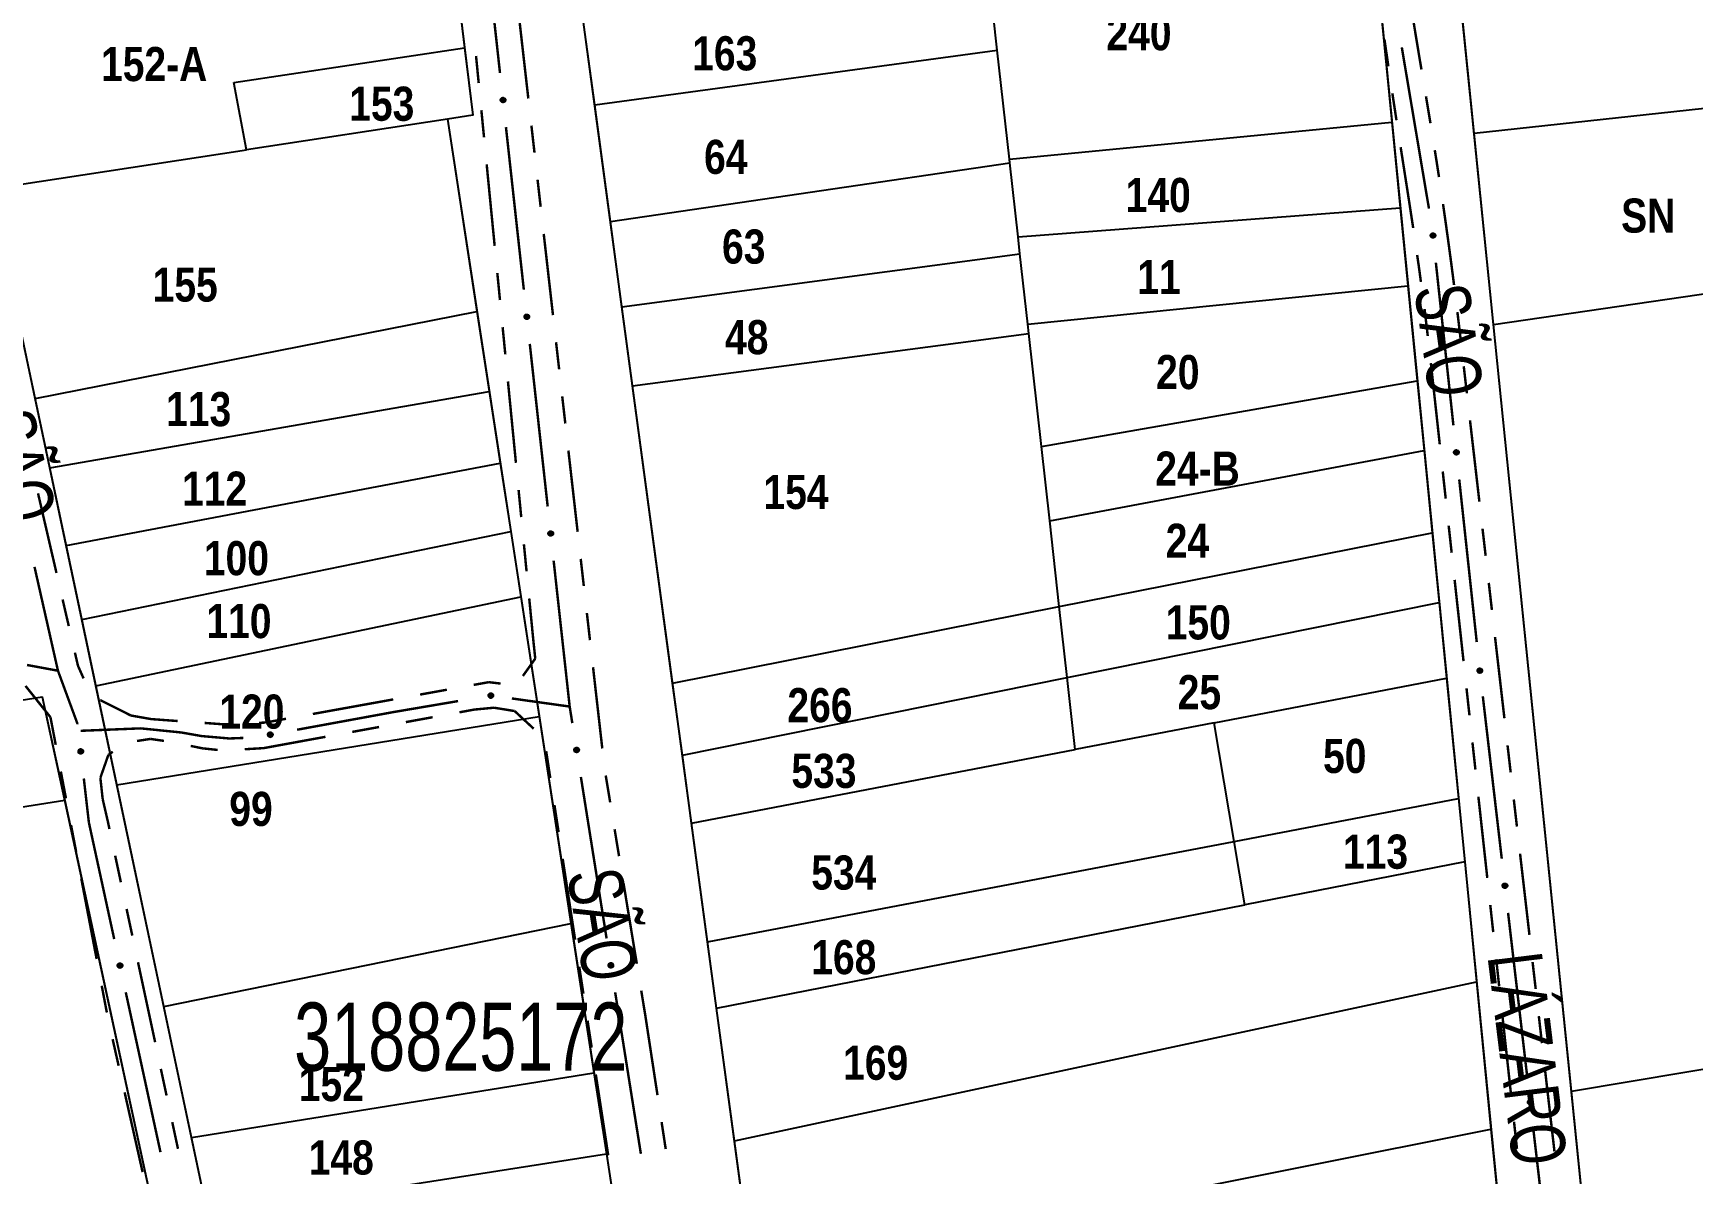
# Model space of a CAD drawing. Extents: x 203591 to 208218, y 4854879 to 4857795.
# Drawn here: x 205036.3 to 205158.1, y 4855557.3 to 4855641 of the extents above; entities that cross this region are included whole.
import ezdxf
from ezdxf.enums import TextEntityAlignment as Align

# ---------------------------------------------------------------- set-up
doc = ezdxf.new("R2010")
doc.units = 0
doc.header["$LTSCALE"] = 1.5
doc.header["$MEASUREMENT"] = 0
doc.linetypes.add('PHANTOMX2', pattern=[5, 2.5, -0.5, 0.5, -0.5, 0.5, -0.5])
for name, color, linetype in [('CD-MALHA-LOTES', 40, 'CONTINUOUS'), ('CD_TXT_QUADRA', 7, 'CONTINUOUS'), ('RU-QUADRAS', 210, 'CONTINUOUS'), ('SV-EIXO-RUA-N-PAV', 6, 'CONTINUOUS'), ('SV-RUA-NAO-PAV-S-GUIA-C-GUIA', 7, 'PHANTOMX2'), ('SV-TXT-RUA-N-PAV-S-GUIA-C-GUIA', 7, 'CONTINUOUS'), ('Th_NmrPorta', 7, 'CONTINUOUS')]:
    doc.layers.add(name, color=color, linetype=linetype)
doc.styles.add('ARIAL', font='ARIAL.TTF')
doc.styles.get("Standard").update_dxf_attribs({"font": 'swisscbo.ttf'})

msp = doc.modelspace()

# ---------------------------------------------------------------- linework, layer by layer
at = {"layer": 'CD-MALHA-LOTES', "linetype": 'Continuous', "flags": 128}
for points in [[(205134.13, 4855653.82), (205136.03, 4855634.47)], [(205142.07, 4855633.66), (205140.35, 4855650.63)], [(205067.11, 4855646.84), (205067.95, 4855639.92)], [(205107.06, 4855639.76), (205106.44, 4855645.32)], [(205077.51, 4855635.75), (205076.72, 4855641.6)], [(205051.02, 4855637.37), (205067.95, 4855639.92)], [(205067.95, 4855639.92), (205068.56, 4855634.98)], [(205077.51, 4855635.75), (205107.06, 4855639.76)], [(205107.95, 4855631.76), (205107.06, 4855639.76)], [(205051.94, 4855632.43), (205051.02, 4855637.37)], [(205142.07, 4855633.66), (205172.52, 4855636.97)], [(205078.66, 4855627.18), (205077.51, 4855635.75)], [(205066.69, 4855634.69), (205051.94, 4855632.43)], [(205068.56, 4855634.98), (205066.69, 4855634.69)], [(205066.69, 4855634.69), (205068.86, 4855620.58)], [(205107.95, 4855631.76), (205136.03, 4855634.47)], [(205136.03, 4855634.47), (205136.65, 4855628.18)], [(205143.5, 4855619.62), (205142.07, 4855633.66)], [(205033.17, 4855629.57), (205051.94, 4855632.43)], [(205078.66, 4855627.18), (205107.98, 4855631.48)], [(205107.98, 4855631.48), (205107.95, 4855631.76)], [(205108.59, 4855626.06), (205107.98, 4855631.48)], [(205036.43, 4855614.19), (205033.17, 4855629.57)], [(205108.59, 4855626.06), (205136.65, 4855628.18)], [(205136.65, 4855628.18), (205137.21, 4855622.47)], [(205079.51, 4855620.91), (205078.66, 4855627.18)], [(205108.73, 4855624.81), (205108.59, 4855626.06)], [(205079.51, 4855620.91), (205108.73, 4855624.81)], [(205109.3, 4855619.64), (205108.73, 4855624.81)], [(205143.5, 4855619.62), (205174.7, 4855624.18)], [(205109.3, 4855619.64), (205137.21, 4855622.47)], [(205137.21, 4855622.47), (205137.9, 4855615.5)], [(205036.43, 4855614.19), (205068.86, 4855620.58)], [(205068.86, 4855620.58), (205069.76, 4855614.71)], [(205080.29, 4855615.12), (205079.51, 4855620.91)], [(205109.38, 4855618.96), (205109.3, 4855619.64)], [(205149.22, 4855563.38), (205143.5, 4855619.62)], [(205080.29, 4855615.12), (205109.38, 4855618.96)], [(205110.3, 4855610.67), (205109.38, 4855618.96)], [(205037.5, 4855609.11), (205069.76, 4855614.71)], [(205069.76, 4855614.71), (205070.57, 4855609.44)], [(205083.23, 4855593.31), (205080.29, 4855615.12)], [(205110.3, 4855610.67), (205137.9, 4855615.5)], [(205137.9, 4855615.5), (205138.41, 4855610.38)], [(205037.5, 4855609.11), (205036.43, 4855614.19)], [(205110.91, 4855605.22), (205110.3, 4855610.67)], [(205038.71, 4855603.41), (205070.57, 4855609.44)], [(205070.57, 4855609.44), (205071.34, 4855604.44)], [(205110.91, 4855605.22), (205138.41, 4855610.38)], [(205138.41, 4855610.38), (205139, 4855604.34)], [(205038.71, 4855603.41), (205037.5, 4855609.11)], [(205111.61, 4855598.92), (205110.91, 4855605.22)], [(205039.86, 4855597.97), (205038.71, 4855603.41)], [(205039.86, 4855597.97), (205071.34, 4855604.44)], [(205071.34, 4855604.44), (205072.08, 4855599.63)], [(205111.61, 4855598.92), (205139, 4855604.34)], [(205139, 4855604.34), (205139.5, 4855599.22)], [(205040.89, 4855593.1), (205072.08, 4855599.63)], [(205072.08, 4855599.63), (205073.43, 4855590.87)], [(205083.23, 4855593.31), (205111.61, 4855598.92)], [(205112.19, 4855593.71), (205111.61, 4855598.92)], [(205112.19, 4855593.71), (205139.5, 4855599.22)], [(205139.5, 4855599.22), (205140.05, 4855593.67)], [(205040.89, 4855593.1), (205039.86, 4855597.97)], [(205083.95, 4855588.02), (205112.19, 4855593.71)], [(205112.78, 4855588.44), (205112.19, 4855593.71)], [(205122.99, 4855590.4), (205140.05, 4855593.67)], [(205140.05, 4855593.67), (205140.92, 4855584.85)], [(205042.42, 4855585.85), (205040.89, 4855593.1)], [(205083.95, 4855588.02), (205083.23, 4855593.31)], [(205011.83, 4855588.31), (205036.95, 4855592.31)], [(205036.95, 4855592.31), (205038.6, 4855584.7)], [(205042.42, 4855585.85), (205073.43, 4855590.87)], [(205073.43, 4855590.87), (205075.76, 4855575.68)], [(205122.99, 4855590.4), (205112.78, 4855588.44)], [(205124.45, 4855581.7), (205122.99, 4855590.4)], [(205084.62, 4855583.04), (205083.95, 4855588.02)], [(205084.62, 4855583.04), (205112.78, 4855588.44)], [(205045.87, 4855569.57), (205042.42, 4855585.85)], [(205038.6, 4855584.7), (205013.5, 4855580.74)], [(205038.6, 4855584.7), (205045.07, 4855554.78)], [(205124.45, 4855581.7), (205140.92, 4855584.85)], [(205140.92, 4855584.85), (205141.38, 4855580.2)], [(205085.8, 4855574.32), (205084.62, 4855583.04)], [(205085.8, 4855574.32), (205124.45, 4855581.7)], [(205125.23, 4855577.04), (205124.45, 4855581.7)], [(205141.38, 4855580.2), (205125.23, 4855577.04)], [(205141.38, 4855580.2), (205142.25, 4855571.38)], [(205086.45, 4855569.45), (205125.23, 4855577.04)], [(205045.87, 4855569.57), (205075.76, 4855575.68)], [(205075.76, 4855575.68), (205077.45, 4855564.71)], [(205086.45, 4855569.45), (205085.8, 4855574.32)], [(205087.77, 4855559.72), (205142.25, 4855571.38)], [(205142.25, 4855571.38), (205143.31, 4855560.57)], [(205047.91, 4855559.98), (205045.87, 4855569.57)], [(205087.77, 4855559.72), (205086.45, 4855569.45)], [(205149.22, 4855563.38), (205183.38, 4855569.1)], [(205047.91, 4855559.98), (205077.45, 4855564.71)], [(205077.45, 4855564.71), (205078.37, 4855558.77)], [(205151.28, 4855543.1), (205149.22, 4855563.38)], [(205049.13, 4855554.19), (205047.91, 4855559.98)], [(205089.11, 4855549.75), (205087.77, 4855559.72)], [(205116.09, 4855555.14), (205143.31, 4855560.57)], [(205143.31, 4855560.57), (205145.15, 4855541.91)], [(205049.13, 4855554.19), (205078.37, 4855558.77)], [(205078.37, 4855558.77), (205079.33, 4855552.47)]]:
    msp.add_lwpolyline(points, dxfattribs=at)
at = {"layer": 'RU-QUADRAS', "color": 6, "linetype": 'Continuous'}
msp.add_lwpolyline([(205069.45, 4855695.5), (205129.66, 4855699.2), (205145.15, 4855541.91), (205151.28, 4855543.1), (205135.64, 4855696.92), (205141.82, 4855699.51), (205193.23, 4855706.21), (205195.67, 4855689.68), (205197.63, 4855689.94), (205240.81, 4855510.03), (205206.49, 4855502.91, 0.0110391911), (205097.95, 4855484.24)], format="xyb", close=True, dxfattribs=at)
for points in [[(205020.5, 4855689.41), (205060.02, 4855692.03), (205061.84, 4855689.87), (205068.56, 4855634.98), (205066.69, 4855634.69), (205089.86, 4855484.07), (205064.8, 4855480.2)], [(204801.06, 4855571.1), (204822.56, 4855573.23), (204845.19, 4855572.81), (204917.87, 4855573.37), (205036.95, 4855592.31), (205061.23, 4855480.13), (204951.16, 4855463), (204889.11, 4855454.22), (204889.25, 4855453.22), (204872.15, 4855450.8), (204872.45, 4855448.52), (204860.56, 4855447.55), (204860.14, 4855450.22), (204817.43, 4855443.82), (204816.29, 4855448.38), (204811.61, 4855489.49)]]:
    msp.add_lwpolyline(points, close=True, dxfattribs=at)
at = {"layer": 'SV-EIXO-RUA-N-PAV', "const_width": 0.18, "flags": 128}
for points in [[(205069.241168, 4855650.007022), (205070.553851, 4855638.079036)], [(205136.761375, 4855639.958152), (205138.755085, 4855628.124931)], [(205070.991412, 4855634.10304), (205072.304094, 4855622.175054)], [(205139.263539, 4855624.15898), (205140.549309, 4855612.228062)], [(205072.741655, 4855618.199058), (205074.054338, 4855606.271071)], [(205140.977899, 4855608.25109), (205142.263669, 4855596.320172)], [(205074.491899, 4855602.295076), (205075.585802, 4855592.355087)], [(205036.37977, 4855601.837148), (205037.921791, 4855595.009105)], [(205037.921791, 4855595.009105), (205038.1, 4855594.22)], [(205035.83, 4855594.64), (205037.520278, 4855594.327261)], [(205037.520278, 4855594.327261), (205038.1, 4855594.22)], [(205038.1, 4855594.22), (205039.202799, 4855591.225595)], [(205075.585802, 4855592.355087), (205075.67, 4855591.59)], [(205142.708954, 4855592.345074), (205144.100856, 4855580.426072)], [(205039.202799, 4855591.225595), (205039.54, 4855590.31)], [(205055.659877, 4855589.889445), (205062.545317, 4855591.150676)], [(205062.545317, 4855591.150676), (205062.76, 4855591.19)], [(205062.76, 4855591.19), (205067.474156, 4855591.991142)], [(205071.42462, 4855592.183913), (205075.386043, 4855591.629724)], [(205075.386043, 4855591.629724), (205075.67, 4855591.59)], [(205075.67, 4855591.59), (205075.863507, 4855590.375019)], [(205039.54, 4855590.31), (205039.542773, 4855590.285874)], [(205039.76, 4855589.81), (205043.756687, 4855589.972763)], [(205043.756687, 4855589.972763), (205044.18, 4855589.99)], [(205044.18, 4855589.99), (205046.743119, 4855589.729368)], [(205046.743119, 4855589.729368), (205047.154305, 4855589.687557)], [(205047.154305, 4855589.687557), (205047.732056, 4855589.585509)], [(205047.732056, 4855589.585509), (205048.640985, 4855589.424966)], [(205048.640985, 4855589.424966), (205049.713965, 4855589.331979)], [(205049.713965, 4855589.331979), (205050.684402, 4855589.24788)], [(205050.684402, 4855589.24788), (205051.709536, 4855589.28817)], [(205039.999599, 4855586.312046), (205040.342217, 4855583.331675)], [(205076.49265, 4855586.424807), (205078.380076, 4855574.574169)], [(205040.342217, 4855583.331675), (205040.37, 4855583.09)], [(205040.37, 4855583.09), (205042.22944, 4855574.532964)], [(205144.564823, 4855576.453071), (205145.956724, 4855564.534069)], [(205043.078817, 4855570.624184), (205045.626945, 4855558.897844)], [(205079.009218, 4855570.623956), (205080.896644, 4855558.773318)], [(205146.420692, 4855560.561069), (205147.58061, 4855550.628567)]]:
    msp.add_lwpolyline(points, dxfattribs=at)
at = {"layer": 'SV-EIXO-RUA-N-PAV', "flags": 128}
for points in [[(205070.866334, 4855636.245898), (205070.904922, 4855636.215849), (205070.931943, 4855636.182132), (205070.946385, 4855636.147524), (205070.951173, 4855636.113615), (205070.952165, 4855636.078372), (205070.945325, 4855636.042619), (205070.928943, 4855636.004619), (205070.899071, 4855635.965698), (205070.862713, 4855635.940288), (205070.829541, 4855635.924313), (205070.79447, 4855635.917285), (205070.760217, 4855635.916895), (205070.723314, 4855635.925229), (205070.684966, 4855635.942206), (205070.646557, 4855635.97319), (205070.620293, 4855636.006426), (205070.607203, 4855636.040267), (205070.60036, 4855636.075571), (205070.599779, 4855636.111563), (205070.606696, 4855636.14662), (205070.623859, 4855636.185199), (205070.654942, 4855636.222705), (205070.687793, 4855636.249278), (205070.721441, 4855636.26284), (205070.756349, 4855636.268794), (205070.791685, 4855636.270218), (205070.827911, 4855636.264839), (205070.866334, 4855636.245898)], [(205139.143296, 4855626.302115), (205139.181817, 4855626.271978), (205139.208761, 4855626.238201), (205139.223126, 4855626.203561), (205139.227837, 4855626.16964), (205139.228749, 4855626.134395), (205139.221828, 4855626.098658), (205139.205361, 4855626.060695), (205139.175402, 4855626.021841), (205139.138986, 4855625.996513), (205139.105778, 4855625.980614), (205139.070691, 4855625.973664), (205139.036437, 4855625.973352), (205138.999553, 4855625.981769), (205138.961244, 4855625.998832), (205138.922904, 4855626.029903), (205138.896716, 4855626.063199), (205138.883702, 4855626.097069), (205138.876939, 4855626.132388), (205138.876439, 4855626.168382), (205138.883435, 4855626.203423), (205138.900685, 4855626.241963), (205138.931853, 4855626.279398), (205138.964763, 4855626.305897), (205138.998442, 4855626.319383), (205139.033364, 4855626.325259), (205139.068703, 4855626.326603), (205139.104917, 4855626.321142), (205139.143296, 4855626.302115)], [(205072.616578, 4855620.341916), (205072.655166, 4855620.311867), (205072.682187, 4855620.27815), (205072.696629, 4855620.243542), (205072.701417, 4855620.209633), (205072.702408, 4855620.174389), (205072.695568, 4855620.138637), (205072.679187, 4855620.100637), (205072.649315, 4855620.061715), (205072.612957, 4855620.036306), (205072.579785, 4855620.020331), (205072.544713, 4855620.013302), (205072.51046, 4855620.012913), (205072.473557, 4855620.021246), (205072.43521, 4855620.038223), (205072.3968, 4855620.069208), (205072.370537, 4855620.102444), (205072.357447, 4855620.136285), (205072.350604, 4855620.171589), (205072.350023, 4855620.207581), (205072.35694, 4855620.242638), (205072.374102, 4855620.281217), (205072.405186, 4855620.318722), (205072.438036, 4855620.345295), (205072.471685, 4855620.358858), (205072.506593, 4855620.364812), (205072.541929, 4855620.366236), (205072.578155, 4855620.360856), (205072.616578, 4855620.341916)], [(205140.857656, 4855610.394224), (205140.896177, 4855610.364088), (205140.923121, 4855610.330311), (205140.937485, 4855610.29567), (205140.942197, 4855610.26175), (205140.943109, 4855610.226505), (205140.936188, 4855610.190768), (205140.919721, 4855610.152805), (205140.889761, 4855610.113951), (205140.853346, 4855610.088623), (205140.820138, 4855610.072724), (205140.785051, 4855610.065774), (205140.750797, 4855610.065462), (205140.713913, 4855610.073878), (205140.675604, 4855610.090942), (205140.637264, 4855610.122013), (205140.611076, 4855610.155308), (205140.598062, 4855610.189179), (205140.591298, 4855610.224498), (205140.590799, 4855610.260491), (205140.597795, 4855610.295533), (205140.615044, 4855610.334073), (205140.646213, 4855610.371508), (205140.679123, 4855610.398007), (205140.712802, 4855610.411493), (205140.747723, 4855610.417369), (205140.783063, 4855610.418713), (205140.819276, 4855610.413252), (205140.857656, 4855610.394224)], [(205074.366821, 4855604.437934), (205074.40541, 4855604.407885), (205074.432431, 4855604.374168), (205074.446873, 4855604.33956), (205074.451661, 4855604.30565), (205074.452652, 4855604.270407), (205074.445812, 4855604.234655), (205074.429431, 4855604.196655), (205074.399559, 4855604.157733), (205074.3632, 4855604.132324), (205074.330029, 4855604.116349), (205074.294957, 4855604.10932), (205074.260704, 4855604.108931), (205074.223801, 4855604.117264), (205074.185454, 4855604.134241), (205074.147044, 4855604.165226), (205074.120781, 4855604.198462), (205074.10769, 4855604.232303), (205074.100847, 4855604.267607), (205074.100267, 4855604.303599), (205074.107183, 4855604.338656), (205074.124346, 4855604.377235), (205074.15543, 4855604.41474), (205074.18828, 4855604.441313), (205074.221929, 4855604.454875), (205074.256837, 4855604.46083), (205074.292173, 4855604.462254), (205074.328399, 4855604.456874), (205074.366821, 4855604.437934)], [(205142.582672, 4855594.375479), (205142.621459, 4855594.345687), (205142.648703, 4855594.312151), (205142.663375, 4855594.27764), (205142.668388, 4855594.243763), (205142.669614, 4855594.208527), (205142.663011, 4855594.172729), (205142.646883, 4855594.134621), (205142.61727, 4855594.095502), (205142.581081, 4855594.069852), (205142.548017, 4855594.053657), (205142.512992, 4855594.046396), (205142.478743, 4855594.045779), (205142.441785, 4855594.053867), (205142.403326, 4855594.070589), (205142.364711, 4855594.101317), (205142.338228, 4855594.134378), (205142.324913, 4855594.168132), (205142.317835, 4855594.203389), (205142.317015, 4855594.239377), (205142.323699, 4855594.274479), (205142.340605, 4855594.313171), (205142.371439, 4855594.350882), (205142.404112, 4855594.377672), (205142.43767, 4855594.391458), (205142.472537, 4855594.397644), (205142.507863, 4855594.399303), (205142.544124, 4855594.394164), (205142.582672, 4855594.375479)], [(205069.752957, 4855592.528925), (205069.791577, 4855592.558934), (205069.830905, 4855592.576828), (205069.868002, 4855592.582311), (205069.902048, 4855592.578608), (205069.936451, 4855592.570898), (205069.969422, 4855592.555471), (205070.002223, 4855592.530243), (205070.032598, 4855592.491713), (205070.04828, 4855592.45022), (205070.055602, 4855592.414138), (205070.053785, 4855592.378415), (205070.045734, 4855592.345119), (205070.028577, 4855592.311401), (205070.002687, 4855592.27841), (205069.963204, 4855592.248805), (205069.924527, 4855592.231527), (205069.888506, 4855592.227165), (205069.852604, 4855592.229219), (205069.817575, 4855592.237512), (205069.785298, 4855592.252842), (205069.752128, 4855592.27897), (205069.723424, 4855592.318326), (205069.705751, 4855592.356705), (205069.700885, 4855592.392656), (205069.703702, 4855592.427956), (205069.711017, 4855592.462556), (205069.725144, 4855592.496345), (205069.752957, 4855592.528925)], [(205053.531445, 4855589.611484), (205053.558658, 4855589.652123), (205053.590357, 4855589.681485), (205053.623843, 4855589.698364), (205053.657324, 4855589.705565), (205053.692406, 4855589.709073), (205053.728556, 4855589.704806), (205053.76763, 4855589.691184), (205053.808588, 4855589.664171), (205053.836532, 4855589.629722), (205053.854837, 4855589.597778), (205053.864355, 4855589.563298), (205053.867192, 4855589.529161), (205053.861519, 4855589.491756), (205053.847327, 4855589.452294), (205053.819168, 4855589.411767), (205053.787894, 4855589.383194), (205053.755076, 4855589.367718), (205053.720352, 4855589.358369), (205053.684493, 4855589.355216), (205053.649031, 4855589.359609), (205053.609324, 4855589.373969), (205053.569692, 4855589.402292), (205053.540839, 4855589.433159), (205053.524905, 4855589.465751), (205053.516471, 4855589.500144), (205053.512524, 4855589.535288), (205053.5153, 4855589.571806), (205053.531445, 4855589.611484)], [(205039.864137, 4855588.454272), (205039.902871, 4855588.42441), (205039.930054, 4855588.390825), (205039.944664, 4855588.356288), (205039.949617, 4855588.322402), (205039.950779, 4855588.287164), (205039.944112, 4855588.251378), (205039.927915, 4855588.213299), (205039.898232, 4855588.174234), (205039.861997, 4855588.148648), (205039.828903, 4855588.132513), (205039.793866, 4855588.125314), (205039.759616, 4855588.124759), (205039.722673, 4855588.132913), (205039.684244, 4855588.149704), (205039.645684, 4855588.180502), (205039.61926, 4855588.213611), (205039.606006, 4855588.247388), (205039.598992, 4855588.282658), (205039.598237, 4855588.318647), (205039.604983, 4855588.353737), (205039.621959, 4855588.392399), (205039.652861, 4855588.430055), (205039.685582, 4855588.456786), (205039.719164, 4855588.470512), (205039.754043, 4855588.476635), (205039.789372, 4855588.47823), (205039.825623, 4855588.473026), (205039.864137, 4855588.454272)], [(205076.26419, 4855588.559119), (205076.304185, 4855588.53097), (205076.332803, 4855588.498598), (205076.348901, 4855588.464728), (205076.355322, 4855588.431089), (205076.358014, 4855588.395935), (205076.35291, 4855588.359894), (205076.338383, 4855588.321147), (205076.310427, 4855588.280828), (205076.275338, 4855588.253691), (205076.242977, 4855588.236133), (205076.208286, 4855588.227418), (205076.174092, 4855588.225374), (205076.136829, 4855588.231915), (205076.097707, 4855588.247019), (205076.057845, 4855588.276112), (205076.030006, 4855588.30804), (205076.015296, 4855588.34121), (205076.006756, 4855588.376141), (205076.004437, 4855588.412064), (205076.009651, 4855588.447414), (205076.02493, 4855588.486777), (205076.054166, 4855588.52574), (205076.085694, 4855588.553869), (205076.118648, 4855588.569041), (205076.153228, 4855588.576675), (205076.188454, 4855588.579805), (205076.224897, 4855588.576182), (205076.26419, 4855588.559119)], [(205144.425511, 4855578.595051), (205144.464298, 4855578.565259), (205144.491542, 4855578.531722), (205144.506214, 4855578.497211), (205144.511227, 4855578.463334), (205144.512453, 4855578.428098), (205144.50585, 4855578.392301), (205144.489722, 4855578.354193), (205144.460109, 4855578.315074), (205144.42392, 4855578.289423), (205144.390856, 4855578.273229), (205144.355832, 4855578.265967), (205144.321582, 4855578.26535), (205144.284624, 4855578.273438), (205144.246165, 4855578.29016), (205144.20755, 4855578.320889), (205144.181067, 4855578.35395), (205144.167752, 4855578.387703), (205144.160674, 4855578.42296), (205144.159855, 4855578.458948), (205144.166538, 4855578.49405), (205144.183444, 4855578.532742), (205144.214278, 4855578.570453), (205144.246951, 4855578.597244), (205144.280509, 4855578.61103), (205144.315377, 4855578.617216), (205144.350703, 4855578.618874), (205144.386963, 4855578.613736), (205144.425511, 4855578.595051)], [(205042.731189, 4855572.742353), (205042.772698, 4855572.716487), (205042.803084, 4855572.685769), (205042.821053, 4855572.652854), (205042.829347, 4855572.619627), (205042.834005, 4855572.584679), (205042.830926, 4855572.548408), (205042.818593, 4855572.508909), (205042.792938, 4855572.467087), (205042.759424, 4855572.438028), (205042.728097, 4855572.418685), (205042.693949, 4855572.408041), (205042.659923, 4855572.404086), (205042.622352, 4855572.408529), (205042.582445, 4855572.421419), (205042.541016, 4855572.448233), (205042.511434, 4855572.478553), (205042.494889, 4855572.510846), (205042.484406, 4855572.545245), (205042.480079, 4855572.580981), (205042.483306, 4855572.616568), (205042.496356, 4855572.656725), (205042.523364, 4855572.697264), (205042.553267, 4855572.727115), (205042.58532, 4855572.744108), (205042.619417, 4855572.753667), (205042.654413, 4855572.758764), (205042.691002, 4855572.757188), (205042.731189, 4855572.742353)], [(205078.780758, 4855572.758269), (205078.820754, 4855572.730119), (205078.849372, 4855572.697747), (205078.865469, 4855572.663878), (205078.87189, 4855572.630239), (205078.874583, 4855572.595085), (205078.869478, 4855572.559043), (205078.854952, 4855572.520296), (205078.826995, 4855572.479977), (205078.791907, 4855572.45284), (205078.759546, 4855572.435282), (205078.724855, 4855572.426567), (205078.69066, 4855572.424523), (205078.653398, 4855572.431064), (205078.614275, 4855572.446169), (205078.574413, 4855572.475261), (205078.546575, 4855572.50719), (205078.531865, 4855572.540359), (205078.523324, 4855572.57529), (205078.521005, 4855572.611213), (205078.52622, 4855572.646563), (205078.541499, 4855572.685926), (205078.570734, 4855572.724889), (205078.602263, 4855572.753018), (205078.635216, 4855572.76819), (205078.669796, 4855572.775824), (205078.705022, 4855572.778954), (205078.741466, 4855572.775331), (205078.780758, 4855572.758269)], [(205146.28138, 4855562.703048), (205146.320167, 4855562.673256), (205146.347411, 4855562.63972), (205146.362083, 4855562.605209), (205146.367096, 4855562.571331), (205146.368322, 4855562.536096), (205146.361719, 4855562.500298), (205146.345591, 4855562.46219), (205146.315978, 4855562.423071), (205146.279789, 4855562.397421), (205146.246724, 4855562.381226), (205146.2117, 4855562.373965), (205146.177451, 4855562.373348), (205146.140493, 4855562.381436), (205146.102034, 4855562.398157), (205146.063419, 4855562.428886), (205146.036935, 4855562.461947), (205146.02362, 4855562.495701), (205146.016543, 4855562.530958), (205146.015723, 4855562.566945), (205146.022407, 4855562.602048), (205146.039313, 4855562.64074), (205146.070147, 4855562.678451), (205146.10282, 4855562.705241), (205146.136378, 4855562.719027), (205146.171245, 4855562.725213), (205146.206571, 4855562.726872), (205146.242832, 4855562.721733), (205146.28138, 4855562.703048)]]:
    msp.add_lwpolyline(points, close=True, dxfattribs=at)
for points in [[(205070.670609, 4855636.233724), (205070.740205, 4855635.925648)], [(205070.687793, 4855636.249278), (205070.760217, 4855635.916895)], [(205070.704232, 4855636.252525), (205070.776515, 4855635.920035)], [(205070.721441, 4855636.26284), (205070.79447, 4855635.917285)], [(205070.73875, 4855636.263187), (205070.809216, 4855635.922261)], [(205070.756349, 4855636.268794), (205070.829541, 4855635.924313)], [(205070.775521, 4855636.265861), (205070.847355, 4855635.93744)], [(205070.791685, 4855636.270218), (205070.862713, 4855635.940288)], [(205070.810175, 4855636.262811), (205070.880829, 4855635.957597)], [(205070.827911, 4855636.264839), (205070.899071, 4855635.965698)], [(205070.845427, 4855636.254336), (205070.911752, 4855635.988456)], [(205070.866334, 4855636.245898), (205070.928943, 4855636.004619)], [(205070.599779, 4855636.111563), (205070.620293, 4855636.006426)], [(205070.604344, 4855636.124847), (205070.632237, 4855635.996132)], [(205070.606696, 4855636.14662), (205070.646557, 4855635.97319)], [(205070.618245, 4855636.160696), (205070.664451, 4855635.965358)], [(205070.623859, 4855636.185199), (205070.684966, 4855635.942206)], [(205070.641341, 4855636.200302), (205070.703298, 4855635.936687)], [(205070.654942, 4855636.222705), (205070.723314, 4855635.925229)], [(205070.886688, 4855636.228676), (205070.935906, 4855636.030924)], [(205070.904922, 4855636.215849), (205070.945325, 4855636.042619)], [(205070.920408, 4855636.196695), (205070.946796, 4855636.069187)], [(205070.931943, 4855636.182132), (205070.952165, 4855636.078372)], [(205138.876439, 4855626.168382), (205138.896716, 4855626.063199)], [(205138.881034, 4855626.181655), (205138.908636, 4855626.052877)], [(205138.883435, 4855626.203423), (205138.922904, 4855626.029903)], [(205138.895015, 4855626.217473), (205138.940781, 4855626.022031)], [(205138.900685, 4855626.241963), (205138.961244, 4855625.998832)], [(205138.918201, 4855626.257027), (205138.979564, 4855625.993272)], [(205138.931853, 4855626.279398), (205138.999553, 4855625.981769)], [(205138.947545, 4855626.290382), (205139.016445, 4855625.98215)], [(205138.964763, 4855626.305897), (205139.036437, 4855625.973352)], [(205138.98121, 4855626.309107), (205139.052742, 4855625.976455)], [(205138.998442, 4855626.319383), (205139.070691, 4855625.973664)], [(205139.015752, 4855626.319692), (205139.085448, 4855625.978607)], [(205139.033364, 4855626.325259), (205139.105778, 4855625.980614)], [(205139.052528, 4855626.322283), (205139.123622, 4855625.993701)], [(205139.068703, 4855626.326603), (205139.138986, 4855625.996513)], [(205139.087176, 4855626.319154), (205139.157141, 4855626.013782)], [(205139.104917, 4855626.321142), (205139.175402, 4855626.021841)], [(205139.122409, 4855626.3106), (205139.188133, 4855626.04457)], [(205139.143296, 4855626.302115), (205139.205361, 4855626.060695)], [(205139.163612, 4855626.284847), (205139.212383, 4855626.086984)], [(205139.181817, 4855626.271978), (205139.221828, 4855626.098658)], [(205139.19726, 4855626.25279), (205139.223359, 4855626.125222)], [(205139.208761, 4855626.238201), (205139.228749, 4855626.134395)], [(205072.350023, 4855620.207581), (205072.370537, 4855620.102444)], [(205072.354588, 4855620.220865), (205072.38248, 4855620.09215)], [(205072.35694, 4855620.242638), (205072.3968, 4855620.069208)], [(205072.368488, 4855620.256714), (205072.414695, 4855620.061376)], [(205072.374102, 4855620.281217), (205072.43521, 4855620.038223)], [(205072.391585, 4855620.29632), (205072.453542, 4855620.032705)], [(205072.405186, 4855620.318722), (205072.473557, 4855620.021246)], [(205072.420853, 4855620.329742), (205072.490449, 4855620.021666)], [(205072.438036, 4855620.345295), (205072.51046, 4855620.012913)], [(205072.454476, 4855620.348543), (205072.526758, 4855620.016053)], [(205072.471685, 4855620.358858), (205072.544713, 4855620.013302)], [(205072.488994, 4855620.359205), (205072.55946, 4855620.018279)], [(205072.506593, 4855620.364812), (205072.579785, 4855620.020331)], [(205072.525764, 4855620.361879), (205072.597599, 4855620.033458)], [(205072.541929, 4855620.366236), (205072.612957, 4855620.036306)], [(205072.560419, 4855620.358829), (205072.631073, 4855620.053615)], [(205072.578155, 4855620.360856), (205072.649315, 4855620.061715)], [(205072.595671, 4855620.350354), (205072.661996, 4855620.084473)], [(205072.616578, 4855620.341916), (205072.679187, 4855620.100637)], [(205072.636932, 4855620.324694), (205072.68615, 4855620.126942)], [(205072.655166, 4855620.311867), (205072.695568, 4855620.138637)], [(205072.670652, 4855620.292713), (205072.697039, 4855620.165205)], [(205072.682187, 4855620.27815), (205072.702408, 4855620.174389)], [(205140.590799, 4855610.260491), (205140.611076, 4855610.155308)], [(205140.595394, 4855610.273765), (205140.622996, 4855610.144987)], [(205140.597795, 4855610.295533), (205140.637264, 4855610.122013)], [(205140.609375, 4855610.309583), (205140.655141, 4855610.114141)], [(205140.615044, 4855610.334073), (205140.675604, 4855610.090942)], [(205140.632561, 4855610.349137), (205140.693923, 4855610.085382)], [(205140.646213, 4855610.371508), (205140.713913, 4855610.073878)], [(205140.661904, 4855610.382492), (205140.730805, 4855610.07426)], [(205140.679123, 4855610.398007), (205140.750797, 4855610.065462)], [(205140.69557, 4855610.401217), (205140.767102, 4855610.068565)], [(205140.712802, 4855610.411493), (205140.785051, 4855610.065774)], [(205140.730112, 4855610.411802), (205140.799808, 4855610.070717)], [(205140.747723, 4855610.417369), (205140.820138, 4855610.072724)], [(205140.766888, 4855610.414392), (205140.837982, 4855610.08581)], [(205140.783063, 4855610.418713), (205140.853346, 4855610.088623)], [(205140.801536, 4855610.411264), (205140.871501, 4855610.105892)], [(205140.819276, 4855610.413252), (205140.889761, 4855610.113951)], [(205140.836768, 4855610.402709), (205140.902493, 4855610.13668)], [(205140.857656, 4855610.394224), (205140.919721, 4855610.152805)], [(205140.877971, 4855610.376956), (205140.926743, 4855610.179094)], [(205140.896177, 4855610.364088), (205140.936188, 4855610.190768)], [(205140.911619, 4855610.3449), (205140.937719, 4855610.217332)], [(205140.923121, 4855610.330311), (205140.943109, 4855610.226505)], [(205074.100267, 4855604.303599), (205074.120781, 4855604.198462)], [(205074.104831, 4855604.316883), (205074.132724, 4855604.188168)], [(205074.107183, 4855604.338656), (205074.147044, 4855604.165226)], [(205074.118732, 4855604.352732), (205074.164939, 4855604.157394)], [(205074.124346, 4855604.377235), (205074.185454, 4855604.134241)], [(205074.141829, 4855604.392338), (205074.203786, 4855604.128723)], [(205074.15543, 4855604.41474), (205074.223801, 4855604.117264)], [(205074.171097, 4855604.42576), (205074.240693, 4855604.117684)], [(205074.18828, 4855604.441313), (205074.260704, 4855604.108931)], [(205074.20472, 4855604.444561), (205074.277002, 4855604.112071)], [(205074.221929, 4855604.454875), (205074.294957, 4855604.10932)], [(205074.239238, 4855604.455223), (205074.309703, 4855604.114297)], [(205074.256837, 4855604.46083), (205074.330029, 4855604.116349)], [(205074.276008, 4855604.457897), (205074.347843, 4855604.129476)], [(205074.292173, 4855604.462254), (205074.3632, 4855604.132324)], [(205074.310663, 4855604.454847), (205074.381316, 4855604.149633)], [(205074.328399, 4855604.456874), (205074.399559, 4855604.157733)], [(205074.345915, 4855604.446372), (205074.412239, 4855604.180491)], [(205074.366821, 4855604.437934), (205074.429431, 4855604.196655)], [(205074.387176, 4855604.420712), (205074.436394, 4855604.22296)], [(205074.40541, 4855604.407885), (205074.445812, 4855604.234655)], [(205074.420896, 4855604.388731), (205074.447283, 4855604.261223)], [(205074.432431, 4855604.374168), (205074.452652, 4855604.270407)], [(205142.317015, 4855594.239377), (205142.338228, 4855594.134378)], [(205142.321492, 4855594.252691), (205142.350239, 4855594.124163)], [(205142.323699, 4855594.274479), (205142.364711, 4855594.101317)], [(205142.335154, 4855594.288631), (205142.382658, 4855594.093604)], [(205142.340605, 4855594.313171), (205142.403326, 4855594.070589)], [(205142.357987, 4855594.32839), (205142.421694, 4855594.065192)], [(205142.371439, 4855594.350882), (205142.441785, 4855594.053867)], [(205142.387032, 4855594.362005), (205142.458673, 4855594.054399)], [(205142.404112, 4855594.377672), (205142.478743, 4855594.045779)], [(205142.420529, 4855594.381029), (205142.495019, 4855594.049027)], [(205142.43767, 4855594.391458), (205142.512992, 4855594.046396)], [(205142.454976, 4855594.391921), (205142.527705, 4855594.05147)], [(205142.472537, 4855594.397644), (205142.548017, 4855594.053657)], [(205142.491728, 4855594.394839), (205142.565743, 4855594.066902)], [(205142.507863, 4855594.399303), (205142.581081, 4855594.069852)], [(205142.526402, 4855594.392019), (205142.599082, 4855594.087281)], [(205142.544124, 4855594.394164), (205142.61727, 4855594.095502)], [(205142.561709, 4855594.383778), (205142.629799, 4855594.118344)], [(205142.582672, 4855594.375479), (205142.646883, 4855594.134621)], [(205142.60314, 4855594.358393), (205142.653671, 4855594.160972)], [(205142.621459, 4855594.345687), (205142.663011, 4855594.172729)], [(205142.637072, 4855594.326637), (205142.664306, 4855594.199306)], [(205142.648703, 4855594.312151), (205142.669614, 4855594.208527)], [(205069.700885, 4855592.392656), (205070.053785, 4855592.378415)], [(205069.703702, 4855592.427956), (205070.055602, 4855592.414138)], [(205069.704807, 4855592.409518), (205070.05259, 4855592.393932)], [(205069.706648, 4855592.373438), (205070.046701, 4855592.361688)], [(205069.711017, 4855592.462556), (205070.04828, 4855592.45022)], [(205069.711262, 4855592.445816), (205070.047261, 4855592.434634)], [(205069.722745, 4855592.478655), (205070.03596, 4855592.472038)], [(205069.725144, 4855592.496345), (205070.032598, 4855592.491713)], [(205069.739634, 4855592.510738), (205070.013659, 4855592.509603)], [(205069.752957, 4855592.528925), (205070.002223, 4855592.530243)], [(205069.774657, 4855592.544417), (205069.97844, 4855592.543464)], [(205069.791577, 4855592.558934), (205069.969422, 4855592.555471)], [(205069.813952, 4855592.569231), (205069.944033, 4855592.563434)], [(205069.830905, 4855592.576828), (205069.936451, 4855592.570898)], [(205069.705751, 4855592.356705), (205070.045734, 4855592.345119)], [(205069.716598, 4855592.336223), (205070.032326, 4855592.327876)], [(205069.723424, 4855592.318326), (205070.028577, 4855592.311401)], [(205069.74179, 4855592.299631), (205070.012546, 4855592.294821)], [(205069.752128, 4855592.27897), (205070.002687, 4855592.27841)], [(205069.774496, 4855592.267499), (205069.975198, 4855592.264222)], [(205069.785298, 4855592.252842), (205069.963204, 4855592.248805)], [(205069.805823, 4855592.245205), (205069.937444, 4855592.24057)], [(205069.817575, 4855592.237512), (205069.924527, 4855592.231527)], [(205053.512524, 4855589.535288), (205053.836532, 4855589.629722)], [(205053.5153, 4855589.571806), (205053.808588, 4855589.664171)], [(205053.516471, 4855589.500144), (205053.854837, 4855589.597778)], [(205053.518025, 4855589.519476), (205053.84047, 4855589.614608)], [(205053.51859, 4855589.55426), (205053.817971, 4855589.646554)], [(205053.523321, 4855589.482991), (205053.858337, 4855589.577651)], [(205053.524523, 4855589.590028), (205053.784981, 4855589.675192)], [(205053.524905, 4855589.465751), (205053.864355, 4855589.563298)], [(205053.531445, 4855589.611484), (205053.76763, 4855589.691184)], [(205053.536424, 4855589.449324), (205053.862896, 4855589.545192)], [(205053.540839, 4855589.433159), (205053.867192, 4855589.529161)], [(205053.547168, 4855589.633018), (205053.740895, 4855589.696248)], [(205053.557581, 4855589.417131), (205053.859892, 4855589.508575)], [(205053.558658, 4855589.652123), (205053.728556, 4855589.704806)], [(205053.569692, 4855589.402292), (205053.861519, 4855589.491756)], [(205053.576656, 4855589.668938), (205053.701951, 4855589.704374)], [(205053.590357, 4855589.681485), (205053.692406, 4855589.709073)], [(205053.593009, 4855589.390327), (205053.85152, 4855589.470973)], [(205053.609324, 4855589.373969), (205053.847327, 4855589.452294)], [(205053.634166, 4855589.370122), (205053.8257, 4855589.430176)], [(205053.649031, 4855589.359609), (205053.819168, 4855589.411767)], [(205053.670916, 4855589.358819), (205053.797308, 4855589.395843)], [(205053.684493, 4855589.355216), (205053.787894, 4855589.383194)], [(205039.598237, 4855588.318647), (205039.61926, 4855588.213611)], [(205039.602737, 4855588.331953), (205039.631253, 4855588.203375)], [(205039.604983, 4855588.353737), (205039.645684, 4855588.180502)], [(205039.616464, 4855588.367869), (205039.663617, 4855588.172757)], [(205039.621959, 4855588.392399), (205039.684244, 4855588.149704)], [(205039.639368, 4855588.407587), (205039.702602, 4855588.144275)], [(205039.652861, 4855588.430055), (205039.722673, 4855588.132913)], [(205039.668474, 4855588.44115), (205039.739562, 4855588.133415)], [(205039.685582, 4855588.456786), (205039.759616, 4855588.124759)], [(205039.702005, 4855588.460113), (205039.775898, 4855588.127978)], [(205039.719164, 4855588.470512), (205039.793866, 4855588.125314)], [(205039.736471, 4855588.470943), (205039.808588, 4855588.130362)], [(205039.754043, 4855588.476635), (205039.828903, 4855588.132513)], [(205039.773228, 4855588.473795), (205039.846654, 4855588.145726)], [(205039.789372, 4855588.47823), (205039.861997, 4855588.148648)], [(205039.807897, 4855588.470913), (205039.880029, 4855588.166045)], [(205039.825623, 4855588.473026), (205039.898232, 4855588.174234)], [(205039.84319, 4855588.462609), (205039.910802, 4855588.197053)], [(205039.864137, 4855588.454272), (205039.927915, 4855588.213299)], [(205039.884575, 4855588.437149), (205039.93475, 4855588.239638)], [(205039.902871, 4855588.42441), (205039.944112, 4855588.251378)], [(205039.91845, 4855588.405332), (205039.945454, 4855588.277953)], [(205039.930054, 4855588.390825), (205039.950779, 4855588.287164)], [(205076.004437, 4855588.412064), (205076.030006, 4855588.30804)], [(205076.008354, 4855588.425553), (205076.042433, 4855588.298335)], [(205076.009651, 4855588.447414), (205076.057845, 4855588.276112)], [(205076.020507, 4855588.462031), (205076.076097, 4855588.269154)], [(205076.02493, 4855588.486777), (205076.097707, 4855588.247019)], [(205076.041663, 4855588.502707), (205076.116284, 4855588.242393)], [(205076.054166, 4855588.52574), (205076.136829, 4855588.231915)], [(205076.069282, 4855588.537504), (205076.153681, 4855588.23315)], [(205076.085694, 4855588.553869), (205076.174092, 4855588.225374)], [(205076.101957, 4855588.557907), (205076.190219, 4855588.229297)], [(205076.118648, 4855588.569041), (205076.208286, 4855588.227418)], [(205076.13592, 4855588.570225), (205076.222775, 4855588.233101)], [(205076.153228, 4855588.576675), (205076.242977, 4855588.236133)], [(205076.172518, 4855588.574672), (205076.260136, 4855588.250105)], [(205076.188454, 4855588.579805), (205076.275338, 4855588.253691)], [(205076.20728, 4855588.5733), (205076.292597, 4855588.271856)], [(205076.224897, 4855588.576182), (205076.310427, 4855588.280828)], [(205076.2429, 4855588.566537), (205076.321993, 4855588.304172)], [(205076.26419, 4855588.559119), (205076.338383, 4855588.321147)], [(205076.285353, 4855588.542901), (205076.344067, 4855588.347758)], [(205076.304185, 4855588.53097), (205076.35291, 4855588.359894)], [(205076.320579, 4855588.512586), (205076.353095, 4855588.386502)], [(205076.332803, 4855588.498598), (205076.358014, 4855588.395935)], [(205144.159855, 4855578.458948), (205144.181067, 4855578.35395)], [(205144.164331, 4855578.472262), (205144.193078, 4855578.343735)], [(205144.166538, 4855578.49405), (205144.20755, 4855578.320889)], [(205144.177993, 4855578.508203), (205144.225497, 4855578.313176)], [(205144.183444, 4855578.532742), (205144.246165, 4855578.29016)], [(205144.200826, 4855578.547962), (205144.264533, 4855578.284764)], [(205144.214278, 4855578.570453), (205144.284624, 4855578.273438)], [(205144.229872, 4855578.581577), (205144.301512, 4855578.27397)], [(205144.246951, 4855578.597244), (205144.321582, 4855578.26535)], [(205144.263369, 4855578.600601), (205144.337859, 4855578.268598)], [(205144.280509, 4855578.61103), (205144.355832, 4855578.265967)], [(205144.297815, 4855578.611492), (205144.370544, 4855578.271041)], [(205144.315377, 4855578.617216), (205144.390856, 4855578.273229)], [(205144.334567, 4855578.61441), (205144.408582, 4855578.286474)], [(205144.350703, 4855578.618874), (205144.42392, 4855578.289423)], [(205144.369241, 4855578.611591), (205144.441921, 4855578.306853)], [(205144.386963, 4855578.613736), (205144.460109, 4855578.315074)], [(205144.404548, 4855578.60335), (205144.472638, 4855578.337916)], [(205144.425511, 4855578.595051), (205144.489722, 4855578.354193)], [(205144.445979, 4855578.577964), (205144.49651, 4855578.380544)], [(205144.464298, 4855578.565259), (205144.50585, 4855578.392301)], [(205144.479911, 4855578.546208), (205144.507145, 4855578.418878)], [(205144.491542, 4855578.531722), (205144.512453, 4855578.428098)], [(205042.480079, 4855572.580981), (205042.511434, 4855572.478553)], [(205042.483235, 4855572.594668), (205042.524385, 4855572.469559)], [(205042.483306, 4855572.616568), (205042.541016, 4855572.448233)], [(205042.493325, 4855572.63177), (205042.55963, 4855572.442309)], [(205042.496356, 4855572.656725), (205042.582445, 4855572.421419)], [(205042.51217, 4855572.673567), (205042.601252, 4855572.41784)], [(205042.523364, 4855572.697264), (205042.622352, 4855572.408529)], [(205042.537797, 4855572.709856), (205042.639108, 4855572.410706)], [(205042.553267, 4855572.727115), (205042.659923, 4855572.404086)], [(205042.569279, 4855572.732057), (205042.675805, 4855572.408906)], [(205042.58532, 4855572.744108), (205042.693949, 4855572.408041)], [(205042.602498, 4855572.746257), (205042.708096, 4855572.414526)], [(205042.619417, 4855572.753667), (205042.728097, 4855572.418685)], [(205042.63879, 4855572.752747), (205042.744447, 4855572.433596)], [(205042.654413, 4855572.758764), (205042.759424, 4855572.438028)], [(205042.673574, 4855572.753324), (205042.775638, 4855572.457131)], [(205042.691002, 4855572.757188), (205042.792938, 4855572.467087)], [(205042.709517, 4855572.748567), (205042.803179, 4855572.491042)], [(205042.731189, 4855572.742353), (205042.818593, 4855572.508909)], [(205042.753227, 4855572.727345), (205042.822777, 4855572.535796)], [(205042.772698, 4855572.716487), (205042.830926, 4855572.548408)], [(205042.790095, 4855572.699051), (205042.829622, 4855572.574985)], [(205042.803084, 4855572.685769), (205042.834005, 4855572.584679)], [(205078.521005, 4855572.611213), (205078.546575, 4855572.50719)], [(205078.524923, 4855572.624702), (205078.559002, 4855572.497484)], [(205078.52622, 4855572.646563), (205078.574413, 4855572.475261)], [(205078.537075, 4855572.66118), (205078.592665, 4855572.468303)], [(205078.541499, 4855572.685926), (205078.614275, 4855572.446169)], [(205078.558231, 4855572.701856), (205078.632852, 4855572.441542)], [(205078.570734, 4855572.724889), (205078.653398, 4855572.431064)], [(205078.585851, 4855572.736653), (205078.670249, 4855572.432299)], [(205078.602263, 4855572.753018), (205078.69066, 4855572.424523)], [(205078.618526, 4855572.757056), (205078.706787, 4855572.428447)], [(205078.635216, 4855572.76819), (205078.724855, 4855572.426567)], [(205078.652489, 4855572.769374), (205078.739343, 4855572.43225)], [(205078.669796, 4855572.775824), (205078.759546, 4855572.435282)], [(205078.689087, 4855572.773821), (205078.776705, 4855572.449254)], [(205078.705022, 4855572.778954), (205078.791907, 4855572.45284)], [(205078.723848, 4855572.772449), (205078.809165, 4855572.471005)], [(205078.741466, 4855572.775331), (205078.826995, 4855572.479977)], [(205078.759468, 4855572.765687), (205078.838561, 4855572.503321)], [(205078.780758, 4855572.758269), (205078.854952, 4855572.520296)], [(205078.801921, 4855572.74205), (205078.860636, 4855572.546907)], [(205078.820754, 4855572.730119), (205078.869478, 4855572.559043)], [(205078.837147, 4855572.711736), (205078.869664, 4855572.585651)], [(205078.849372, 4855572.697747), (205078.874583, 4855572.595085)], [(205146.015723, 4855562.566945), (205146.036935, 4855562.461947)], [(205146.0202, 4855562.58026), (205146.048947, 4855562.451732)], [(205146.022407, 4855562.602048), (205146.063419, 4855562.428886)], [(205146.033862, 4855562.6162), (205146.081365, 4855562.421173)], [(205146.039313, 4855562.64074), (205146.102034, 4855562.398157)], [(205146.056695, 4855562.655959), (205146.120402, 4855562.392761)], [(205146.070147, 4855562.678451), (205146.140493, 4855562.381436)], [(205146.08574, 4855562.689574), (205146.157381, 4855562.381968)], [(205146.10282, 4855562.705241), (205146.177451, 4855562.373348)], [(205146.119237, 4855562.708598), (205146.193727, 4855562.376595)], [(205146.136378, 4855562.719027), (205146.2117, 4855562.373965)], [(205146.153684, 4855562.719489), (205146.226413, 4855562.379039)], [(205146.171245, 4855562.725213), (205146.246724, 4855562.381226)], [(205146.190436, 4855562.722408), (205146.264451, 4855562.394471)], [(205146.206571, 4855562.726872), (205146.279789, 4855562.397421)], [(205146.22511, 4855562.719588), (205146.29779, 4855562.41485)], [(205146.242832, 4855562.721733), (205146.315978, 4855562.423071)], [(205146.260417, 4855562.711347), (205146.328507, 4855562.445913)], [(205146.28138, 4855562.703048), (205146.345591, 4855562.46219)], [(205146.301848, 4855562.685962), (205146.352379, 4855562.488541)], [(205146.320167, 4855562.673256), (205146.361719, 4855562.500298)], [(205146.33578, 4855562.654206), (205146.363014, 4855562.526875)], [(205146.347411, 4855562.63972), (205146.368322, 4855562.536096)]]:
    msp.add_lwpolyline(points, dxfattribs=at)
at = {"layer": 'SV-RUA-NAO-PAV-S-GUIA-C-GUIA', "const_width": 0.18, "flags": 128}
for points in [[(205071.954681, 4855642.16871), (205072.633524, 4855636.207236)], [(205137.557928, 4855642.230828), (205138.036862, 4855639.322121)], [(205135.505736, 4855640.414545), (205135.487436, 4855640.544713)], [(205135.631504, 4855639.555147), (205135.505736, 4855640.414545)], [(205068.990704, 4855637.337885), (205068.795482, 4855639.328334)], [(205135.776305, 4855638.565686), (205135.631504, 4855639.555147)], [(205138.036862, 4855639.322121), (205138.045348, 4855639.270586)], [(205138.045348, 4855639.270586), (205138.202741, 4855638.335975)], [(205136.163207, 4855635.962904), (205136.069309, 4855636.587269)], [(205138.535265, 4855636.363812), (205138.544046, 4855636.311758)], [(205138.544046, 4855636.311758), (205138.700346, 4855635.377532)], [(205069.38115, 4855633.356986), (205069.185927, 4855635.347436)], [(205136.218998, 4855635.598537), (205136.163207, 4855635.962904)], [(205136.370354, 4855634.610058), (205136.218998, 4855635.598537)], [(205138.700346, 4855635.377532), (205138.791617, 4855634.831995)], [(205072.859805, 4855634.220078), (205073.086086, 4855632.23292)], [(205138.791617, 4855634.831995), (205138.864051, 4855634.391024)], [(205136.886168, 4855631.297496), (205136.676952, 4855632.633699)], [(205070.162042, 4855625.39519), (205069.576373, 4855631.366537)], [(205136.986303, 4855630.657768), (205136.886168, 4855631.297496)], [(205139.183537, 4855632.416713), (205139.324899, 4855631.528254)], [(205139.324899, 4855631.528254), (205139.491878, 4855630.440632)], [(205073.312367, 4855630.245762), (205073.538648, 4855628.258604)], [(205137.118197, 4855629.815143), (205136.986303, 4855630.657768)], [(205137.140777, 4855629.669771), (205137.118197, 4855629.815143)], [(205137.348478, 4855628.332543), (205137.140777, 4855629.669771)], [(205137.446266, 4855627.693241), (205137.348478, 4855628.332543)], [(205137.575327, 4855626.849489), (205137.446266, 4855627.693241)], [(205139.787294, 4855628.462575), (205139.929596, 4855627.472752)], [(205137.59697, 4855626.704663), (205137.575327, 4855626.849489)], [(205139.929596, 4855627.472752), (205139.986541, 4855627.076654)], [(205139.986541, 4855627.076654), (205140.069125, 4855626.482537)], [(205140.069125, 4855626.482537), (205140.193077, 4855625.590815)], [(205073.764928, 4855626.271446), (205074.443771, 4855620.309972)], [(205140.193077, 4855625.590815), (205140.339476, 4855624.500899)], [(205138.011988, 4855623.881187), (205137.889652, 4855624.726199)], [(205140.339476, 4855624.500899), (205140.392779, 4855624.104065)], [(205140.392779, 4855624.104065), (205140.469912, 4855623.509444)], [(205070.552488, 4855621.414291), (205070.357265, 4855623.40474)], [(205138.031612, 4855623.736332), (205138.011988, 4855623.881187)], [(205138.165862, 4855622.745385), (205138.031612, 4855623.736332)], [(205140.469912, 4855623.509444), (205140.585749, 4855622.616448)], [(205140.585749, 4855622.616448), (205140.598111, 4855622.517697)], [(205138.668934, 4855618.777273), (205138.432046, 4855620.763195)], [(205140.843947, 4855620.532867), (205140.951901, 4855619.638792)], [(205070.942933, 4855617.433393), (205070.747711, 4855619.423842)], [(205140.951901, 4855619.638792), (205140.963462, 4855619.540035)], [(205140.963462, 4855619.540035), (205141.07, 4855618.63)], [(205074.670052, 4855618.322814), (205074.896333, 4855616.335656)], [(205141.07, 4855618.63), (205141.079618, 4855618.546804)], [(205139.549214, 4855610.825886), (205138.895028, 4855616.790116)], [(205071.723825, 4855609.471596), (205071.138156, 4855615.442944)], [(205141.309292, 4855616.560036), (205141.538966, 4855614.573267)], [(205075.122614, 4855614.348498), (205075.348895, 4855612.36134)], [(205141.76864, 4855612.586498), (205142.457663, 4855606.626192)], [(205075.575176, 4855610.374182), (205076.254019, 4855604.412708)], [(205139.985339, 4855606.849733), (205139.767276, 4855608.837809)], [(205036.637359, 4855607.236019), (205037.991787, 4855601.390891)], [(205072.114271, 4855605.490698), (205071.919048, 4855607.481147)], [(205140.421463, 4855602.873579), (205140.203401, 4855604.861656)], [(205142.687337, 4855604.639424), (205142.917012, 4855602.652655)], [(205072.504717, 4855601.509799), (205072.309494, 4855603.500248)], [(205076.4803, 4855602.42555), (205076.706581, 4855600.438392)], [(205141.293711, 4855594.921272), (205140.639525, 4855600.885502)], [(205143.146686, 4855600.665886), (205143.37636, 4855598.679118)], [(205038.443262, 4855599.442515), (205038.894738, 4855597.494138)], [(205073, 4855596.46), (205072.699939, 4855599.51935)], [(205076.932862, 4855598.451234), (205077.159142, 4855596.464076)], [(205073.09722, 4855595.539148), (205073, 4855596.46)], [(205143.606034, 4855596.692349), (205144.295057, 4855590.732043)], [(205039.346214, 4855595.545762), (205039.57, 4855594.58)], [(205072.813989, 4855594.646721), (205073.142746, 4855595.10794)], [(205073.142746, 4855595.10794), (205073.09722, 4855595.539148)], [(205039.57, 4855594.58), (205039.980518, 4855593.658671)], [(205072.233553, 4855593.832415), (205072.813989, 4855594.646721)], [(205077.385423, 4855594.476918), (205078.064266, 4855588.515444)], [(205037.55, 4855590.81), (205035.716641, 4855593.106453)], [(205064.686185, 4855592.469098), (205066.654346, 4855592.824544)], [(205068.622507, 4855593.17999), (205069.606587, 4855593.357712)], [(205069.606587, 4855593.357712), (205069.73, 4855593.38)], [(205069.73, 4855593.38), (205070.598422, 4855593.276307)], [(205141.729835, 4855590.945119), (205141.511773, 4855592.933196)], [(205041.194663, 4855592.09388), (205041.235366, 4855592.049346)], [(205041.235366, 4855592.049346), (205042.968499, 4855591.178393)], [(205042.968499, 4855591.178393), (205043.459065, 4855590.931869)], [(205056.81354, 4855591.047314), (205062.718023, 4855592.113652)], [(205068.68, 4855591.37), (205067.576933, 4855591.168341)], [(205069.554786, 4855591.452322), (205068.68, 4855591.37)], [(205070.119203, 4855591.505438), (205069.554786, 4855591.452322)], [(205070.546688, 4855591.435991), (205070.119203, 4855591.505438)], [(205071.63, 4855591.26), (205070.546688, 4855591.435991)], [(205072.292096, 4855590.646722), (205071.63, 4855591.26)], [(205037.561537, 4855590.749613), (205037.55, 4855590.81)], [(205037.936862, 4855588.785146), (205037.561537, 4855590.749613)], [(205043.459065, 4855590.931869), (205044.88797, 4855590.67976)], [(205044.88797, 4855590.67976), (205044.937297, 4855590.671058)], [(205044.937297, 4855590.671058), (205045.884648, 4855590.60137)], [(205045.884648, 4855590.60137), (205046.462414, 4855590.558871)], [(205046.462414, 4855590.558871), (205046.882022, 4855590.528948)], [(205048.876954, 4855590.38666), (205049.874377, 4855590.31492)], [(205049.874377, 4855590.31492), (205050.337037, 4855590.281644)], [(205050.337037, 4855590.281644), (205050.872647, 4855590.3056)], [(205052.870649, 4855590.394961), (205053.309815, 4855590.414601)], [(205053.309815, 4855590.414601), (205053.34, 4855590.42)], [(205053.34, 4855590.42), (205054.845379, 4855590.691868)], [(205061.674754, 4855590.089325), (205059.70736, 4855589.729653)], [(205065.60954, 4855590.808669), (205063.642147, 4855590.448997)], [(205073.025732, 4855589.967179), (205072.292096, 4855590.646722)], [(205044.893286, 4855589.215069), (205043.904008, 4855589.063716)], [(205045.882095, 4855589.071266), (205044.893286, 4855589.215069)], [(205048.714552, 4855588.52387), (205047.846894, 4855588.701128)], [(205053.805181, 4855588.650637), (205053.2, 4855588.54)], [(205057.739967, 4855589.369981), (205053.805181, 4855588.650637)], [(205142.165959, 4855586.968966), (205141.947897, 4855588.957042)], [(205144.524731, 4855588.745274), (205144.754406, 4855586.758506)], [(205041.799328, 4855588.037887), (205041.272952, 4855586.531381)], [(205042.126575, 4855588.275108), (205041.799328, 4855588.037887)], [(205048.828332, 4855588.511775), (205048.714552, 4855588.52387)], [(205049.822728, 4855588.406055), (205048.828332, 4855588.511775)], [(205053.2, 4855588.54), (205051.817649, 4855588.457852)], [(205074.247231, 4855586.339546), (205073.943469, 4855588.316343)], [(205038.687512, 4855584.856212), (205038.312187, 4855586.820679)], [(205041.272952, 4855586.531381), (205041.214464, 4855586.363987)], [(205041.214464, 4855586.363987), (205041.303023, 4855585.546086)], [(205078.317172, 4855586.531998), (205078.642955, 4855584.55871)], [(205041.303023, 4855585.546086), (205041.383336, 4855584.804338)], [(205143.038208, 4855579.016659), (205142.384022, 4855584.980889)], [(205041.383336, 4855584.804338), (205041.665702, 4855583.582627)], [(205074.854756, 4855582.385951), (205074.550994, 4855584.362748)], [(205144.98408, 4855584.771737), (205145.213754, 4855582.784968)], [(205039.438162, 4855580.927277), (205039.062837, 4855582.891744)], [(205041.665702, 4855583.582627), (205041.742268, 4855583.25135)], [(205041.742268, 4855583.25135), (205041.78, 4855583.08)], [(205041.78, 4855583.08), (205041.881566, 4855582.60623)], [(205078.968739, 4855582.585422), (205079.294523, 4855580.612134)], [(205042.300795, 4855580.650661), (205042.720024, 4855578.695093)], [(205076.069805, 4855574.478761), (205075.158518, 4855580.409153)], [(205145.443428, 4855580.7982), (205146.132451, 4855574.837894)], [(205040.939463, 4855573.069409), (205039.813487, 4855578.96281)], [(205079.620307, 4855578.638846), (205080.597658, 4855572.718983)], [(205043.139253, 4855576.739525), (205043.558482, 4855574.783957)], [(205143.474332, 4855575.040505), (205143.25627, 4855577.028582)], [(205043.977711, 4855572.828389), (205045.235399, 4855566.961684)], [(205143.910456, 4855571.064352), (205143.692394, 4855573.052429)], [(205146.362125, 4855572.851125), (205146.5918, 4855570.864356)], [(205076.677329, 4855570.525166), (205076.373567, 4855572.501963)], [(205041.690113, 4855569.140475), (205041.314788, 4855571.104942)], [(205080.923442, 4855570.745695), (205081.086334, 4855569.759051)], [(205081.086334, 4855569.759051), (205081.21, 4855569.01)], [(205077.284854, 4855566.57157), (205076.981091, 4855568.548368)], [(205081.21, 4855569.01), (205082.116283, 4855563.078841)], [(205144.782704, 4855563.112045), (205144.128518, 4855569.076275)], [(205146.821474, 4855568.877588), (205147.051148, 4855566.890819)], [(205042.554494, 4855565.23522), (205042.114568, 4855567.186237)], [(205045.654628, 4855565.006116), (205046.073857, 4855563.050548)], [(205078.499902, 4855558.66438), (205077.588616, 4855564.594773)], [(205147.280822, 4855564.90405), (205147.969845, 4855558.943744)], [(205044.3142, 4855557.431155), (205042.99442, 4855563.284204)], [(205046.493086, 4855561.09498), (205046.912315, 4855559.139411)], [(205082.418377, 4855561.101788), (205082.720472, 4855559.124734)], [(205145.218829, 4855559.135892), (205145.000767, 4855561.123969)]]:
    msp.add_lwpolyline(points, dxfattribs=at)

# ---------------------------------------------------------------- texts
at = {"layer": 'CD_TXT_QUADRA', "style": 'ARIAL', "width": 0.7}
msp.add_text('318825172', height=5, dxfattribs=at).set_placement((205055.44, 4855564.87))
at = {"layer": 'SV-TXT-RUA-N-PAV-S-GUIA-C-GUIA', "style": 'ARIAL', "width": 0.7}
for s, rotation, p in [('SÃO', 278, (205137.669498, 4855622.286083)), ('SÃO', 283, (205032.287239, 4855612.828346)), ('SÃO', 279, (205075.47153, 4855579.362119)), ('LÁZARO', 277, (205143.04799, 4855573.272613))]:
    msp.add_text(s, height=4, rotation=rotation, dxfattribs=at).set_placement(p)
at = {"layer": 'Th_NmrPorta', "color": 1}
for s, p in [('240', (205115.075339, 4855640.993917)), ('152-A', (205041.265339, 4855638.733917)), ('163', (205084.665339, 4855639.523917)), ('153', (205059.485339, 4855635.823917)), ('64', (205085.535339, 4855631.923917)), ('140', (205116.489, 4855629.124558)), ('SN', (205152.865339, 4855627.613917)), ('63', (205086.855339, 4855625.343917)), ('11', (205117.346095, 4855623.100059)), ('155', (205045.055339, 4855622.553917)), ('48', (205087.075339, 4855618.693917)), ('20', (205118.725339, 4855616.133917)), ('113', (205046.044433, 4855613.417539)), ('24-B', (205118.661549, 4855609.050604)), ('112', (205047.214433, 4855607.577539)), ('154', (205089.896696, 4855607.333078)), ('24', (205119.43113, 4855603.756116)), ('100', (205048.814433, 4855602.477539)), ('110', (205048.999886, 4855597.864927)), ('150', (205119.43113, 4855597.766116)), ('25', (205120.31113, 4855592.646116)), ('120', (205049.951549, 4855591.220604)), ('266', (205091.656696, 4855591.693078)), ('50', (205130.98113, 4855587.966116)), ('533', (205091.946696, 4855586.873078)), ('99', (205050.681549, 4855584.080604)), ('113', (205132.44113, 4855580.946116)), ('534', (205093.406696, 4855579.413078)), ('168', (205093.406696, 4855573.203078)), ('169', (205095.746696, 4855565.453078)), ('152', (205055.781549, 4855563.890604)), ('148', (205056.511549, 4855558.500604))]:
    msp.add_text(s, height=2.5, dxfattribs=at).set_placement(p, align=Align.MIDDLE_LEFT)

doc.saveas('drawing.dxf')
